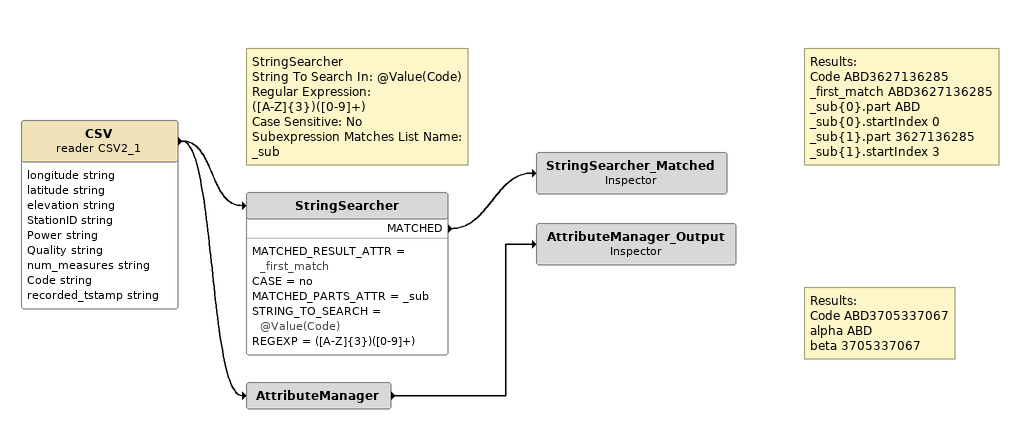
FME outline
CSV (reader CSV2_1)
    attributes: longitude string, latitude string, elevation string, StationID string, Power string, Quality string, num_measures string, Code string, recorded_tstamp string
    -> StringSearcher
    -> AttributeManager
Note: StringSearcher / String To Search In: @Value(Code) / Regular Expression: ([A-Z]{3})([0-9]+) / Case Sensitive: No / Subexpression Matches List Name: _sub
StringSearcher
    MATCHED_RESULT_ATTR = _first_match
    CASE = no
    MATCHED_PARTS_ATTR = _sub
    STRING_TO_SEARCH = @Value(Code)
    REGEXP = ([A-Z]{3})([0-9]+)
    MATCHED -> StringSearcher_Matched
Note: Results: / Code ABD3627136285 / _first_match ABD3627136285 / _sub{0}.part ABD / _sub{0}.startIndex 0 / _sub{1}.part 3627136285 / _sub{1}.startIndex 3
StringSearcher_Matched: Inspector
AttributeManager
    -> AttributeManager_Output
Note: Results: / Code ABD3705337067 / alpha ABD / beta 3705337067
AttributeManager_Output: Inspector
